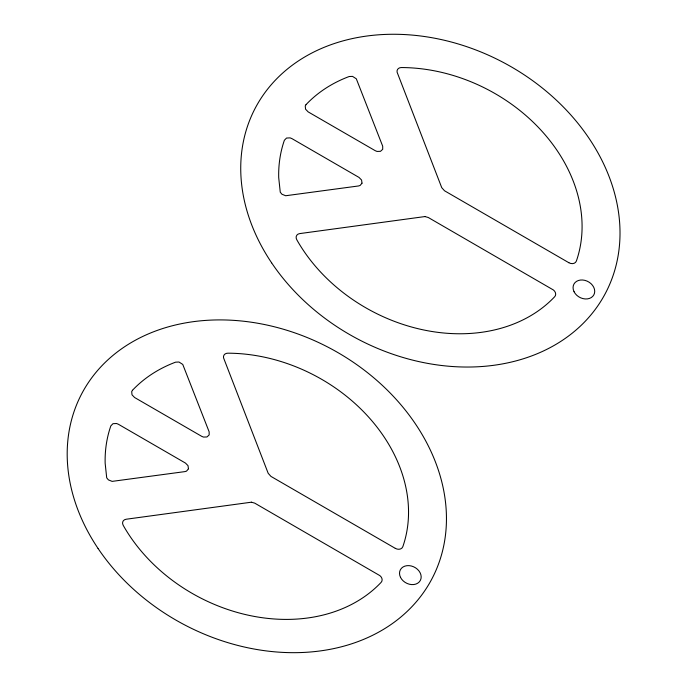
<?xml version="1.0" encoding="UTF-8"?>
<svg xmlns="http://www.w3.org/2000/svg" width="687" height="687" viewBox="0 0 687 687"><rect width="100%" height="100%" fill="white"/><g stroke="black" fill="none" stroke-linecap="round" stroke-linejoin="round"><path stroke-width="1.03" d="M132.488 390.276L131.698 391.599L132.007 394.819L134.609 397.524L201.72 436.348L203.472 437.069L206.95 436.966L209.166 434.923L209.149 431.84L182.759 364.428L178.981 362.023L175.606 362.161A158.439 125.025 28 0 0 132.488 390.276M306.033 104.639L305.243 105.961L305.56 109.181L308.154 111.887L375.274 150.711L377.017 151.432L380.504 151.329L382.719 149.285L382.693 146.202L356.304 78.79L352.525 76.386L349.159 76.523A158.439 125.025 28 0 0 306.033 104.639M361.997 183.171L360.108 185.464L358.528 185.962L285.672 195.743L281.936 194.232L280.262 192.205L278.707 177.607A158.439 125.025 28 0 1 284.375 140.268L286.531 138.053L290.103 137.872L291.915 138.611L359.026 177.435L361.577 180.037L361.997 183.171M188.444 468.809L186.563 471.102L184.975 471.6L112.127 481.381L108.383 479.869L106.708 477.843L105.154 463.244A158.439 125.025 28 0 1 110.83 425.906L112.977 423.69L116.558 423.51L118.362 424.248L185.473 463.081L188.023 465.674L188.444 468.809M424.944 216.56L299.712 233.597A5.659 4.466 28 0 0 296.758 239.694A158.439 125.025 28 0 0 554.718 296.681A5.659 4.466 28 0 0 553.413 289.983L428.267 217.496L424.944 216.56M251.399 502.197L126.159 519.235A5.659 4.466 28 0 0 123.205 525.332A158.439 125.025 28 0 0 381.165 582.318A5.659 4.466 28 0 0 379.859 575.62L254.714 503.133L251.399 502.197M568.845 262.709L444.515 190.771L441.732 187.654L397.095 72.187A5.659 4.466 28 0 1 401.397 67.549A158.439 125.025 28 0 1 576.376 261.043A5.659 4.466 28 0 1 568.845 262.709M395.291 548.346L270.961 476.409L268.179 473.291L223.541 357.824A5.659 4.466 28 0 1 227.852 353.187A158.439 125.025 28 0 1 402.831 546.68A5.659 4.466 28 0 1 395.291 548.346M574.04 291.683A11.318 8.931 28 0 0 592.726 296.38A11.318 8.931 28 0 0 584.903 280.365A11.318 8.931 28 0 0 574.04 291.683M271.631 262.855A198.054 156.275 28 0 0 599.588 303.207A198.054 156.275 28 0 0 419.912 35.904A198.054 156.275 28 0 0 271.631 262.855M400.495 577.32A11.318 8.931 28 0 0 419.182 582.018A11.318 8.931 28 0 0 411.358 566.002A11.318 8.931 28 0 0 400.495 577.32M98.078 548.492A198.054 156.275 28 0 0 426.034 588.845A198.054 156.275 28 0 0 246.358 321.55A198.054 156.275 28 0 0 98.078 548.492"/></g></svg>
